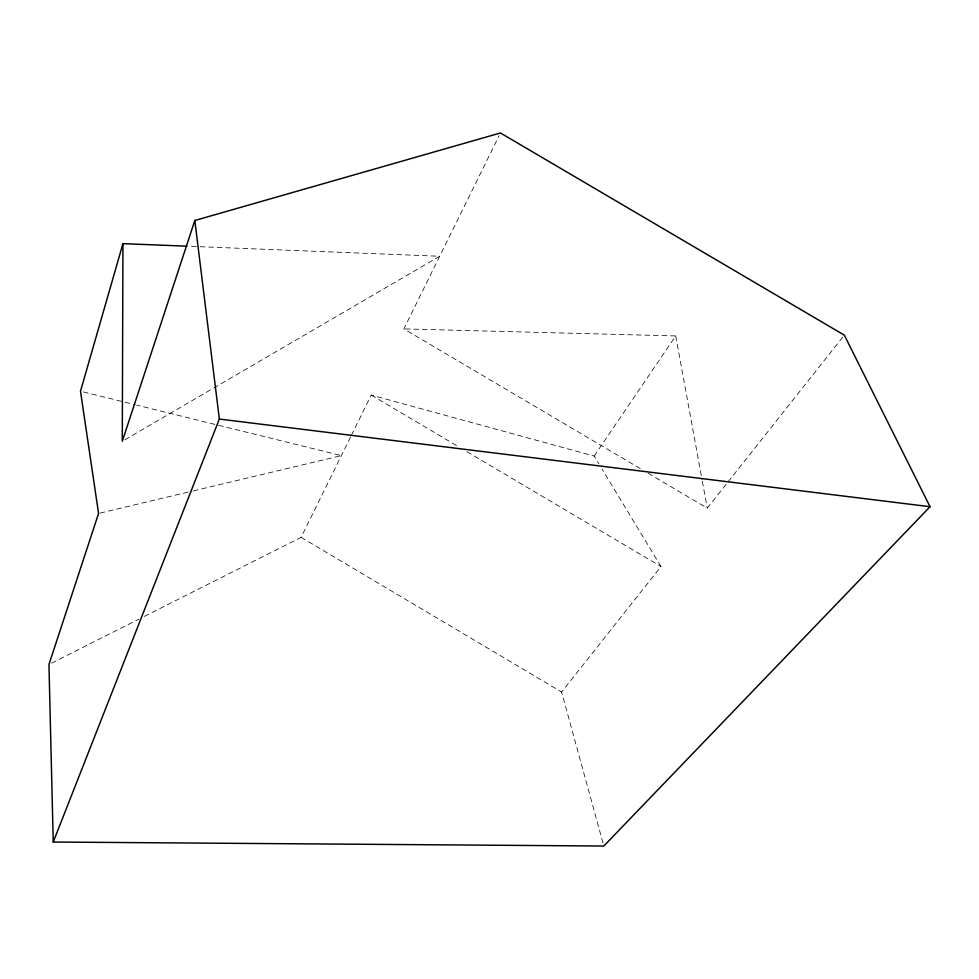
<?xml version="1.0" encoding="UTF-8"?>
<svg xmlns="http://www.w3.org/2000/svg" width="979" height="979" viewBox="0 0 979 979"><rect width="100%" height="100%" fill="white"/><g stroke="black" fill="none" stroke-linecap="round" stroke-linejoin="round"><path stroke-width="0.73" stroke-dasharray="4.89 3.67" d="M144.366 616.391L301.116 537.336L350.678 436.781M351.339 435.435L371.237 395.075L594.18 456.055L598.903 463.862M640.278 468.574L403.862 328.907L499.094 135.714M594.18 456.055L675.73 335.932L403.862 328.907M603.027 843.09L561.591 692.018L660.996 566.547L602.048 469.051M648.159 473.224L707.266 508.15L727.116 483.088M728.058 481.901L843.384 336.335M124.908 439.791L439.657 256.265L188.421 246.243M51.679 663.126L138.908 619.132M100.054 513.094L191.86 491.225M193.34 490.883L341.39 455.614L136.815 405.135M83.448 391.967L123.476 401.843M124.957 402.21L135.335 404.78M371.237 395.075L457.768 446.277M466.946 451.711L660.996 566.547M301.116 537.336L561.591 692.018M675.73 335.932L702.053 479.698M702.335 481.191L707.266 508.15"/><path stroke-width="1.47" d="M122.95 243.636L122.277 441.321L194.821 220.495L500.44 132.973L844.326 335.148L930.05 506.718L603.835 846.027L53.233 842.026L48.95 664.496L98.573 513.449L80.486 391.245L122.95 243.636L186.903 246.182M53.233 842.026L219.357 419.049L194.821 220.495M219.357 419.049L930.05 506.718"/></g></svg>
